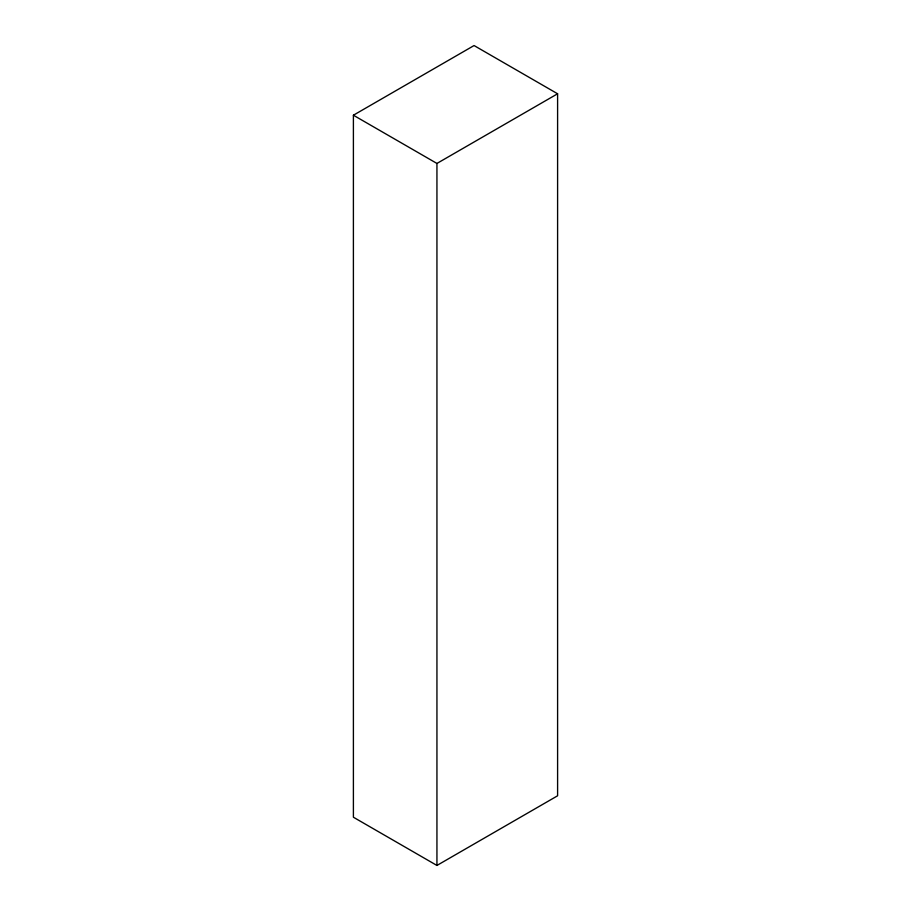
<?xml version="1.0" encoding="UTF-8"?>
<svg xmlns="http://www.w3.org/2000/svg" width="911" height="911" viewBox="0 0 911 911"><rect width="100%" height="100%" fill="white"/><g stroke="black" fill="none" stroke-linecap="round" stroke-linejoin="round"><path stroke-width="1.37" d="M353.4 115.219L474.062 45.55L557.6 93.776L557.6 795.781L436.938 865.45L353.4 817.224L353.4 115.219L436.938 163.445L557.6 93.776M436.938 163.445L436.938 865.45"/></g></svg>
